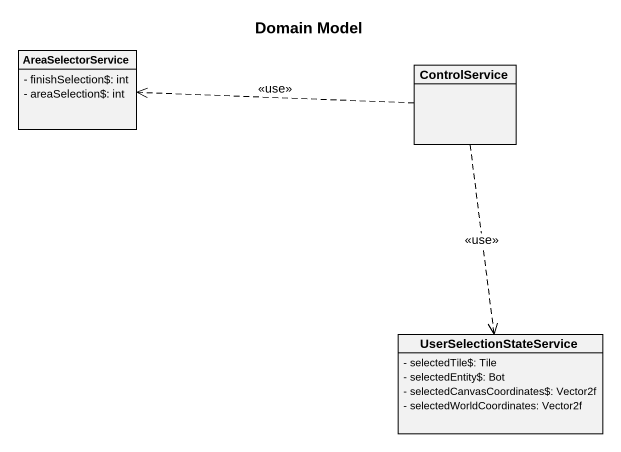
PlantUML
@startuml
title Domain Model
hide circle
hide empty members
skinparam classAttributeIconSize 0
class AreaSelectorService {
  - finishSelection$: int
  - areaSelection$: int
}
class ControlService
class UserSelectionStateService {
  - selectedTile$: Tile
  - selectedEntity$: Bot
  - selectedCanvasCoordinates$: Vector2f
  - selectedWorldCoordinates: Vector2f
}
ControlService .left.> AreaSelectorService : <<use>>
ControlService ..> UserSelectionStateService : <<use>>
@enduml
